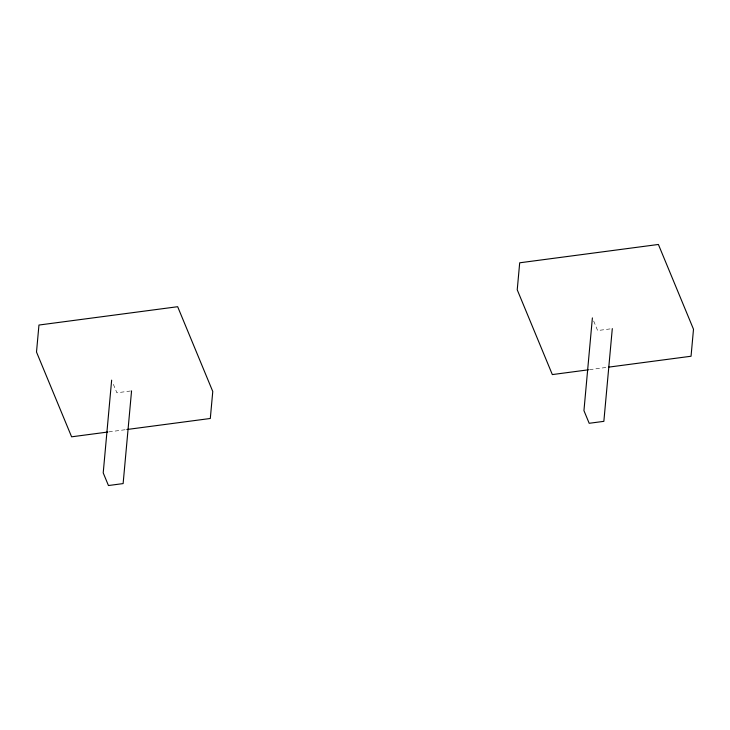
<?xml version="1.0" encoding="UTF-8"?>
<svg xmlns="http://www.w3.org/2000/svg" width="730" height="730" viewBox="0 0 730 730"><rect width="100%" height="100%" fill="white"/><g stroke="black" fill="none" stroke-linecap="round" stroke-linejoin="round"><path stroke-width="0.55" stroke-dasharray="3.65 2.74" d="M130.433 391.006L116.891 392.795L113.26 384.035M610.043 328.92L597.624 330.553L593.59 320.826M108.816 431.895L125.733 429.66M589.548 369.663L607.597 367.272"/><path stroke-width="1.09" d="M111.644 380.148L103.213 472.876L108.451 485.532L123.124 483.589L131.564 390.86M592.386 317.906L583.945 410.634L589.183 423.291L603.856 421.347L612.297 328.619M107.684 432.05L71.604 436.814L36.5 352.043L38.955 325.042L177.664 306.709L212.768 391.481L210.304 418.482L126.856 429.514M588.426 369.809L552.336 374.581L517.232 289.801L519.696 262.8L658.396 244.468L693.5 329.248L691.045 356.24L608.72 367.126"/></g></svg>
